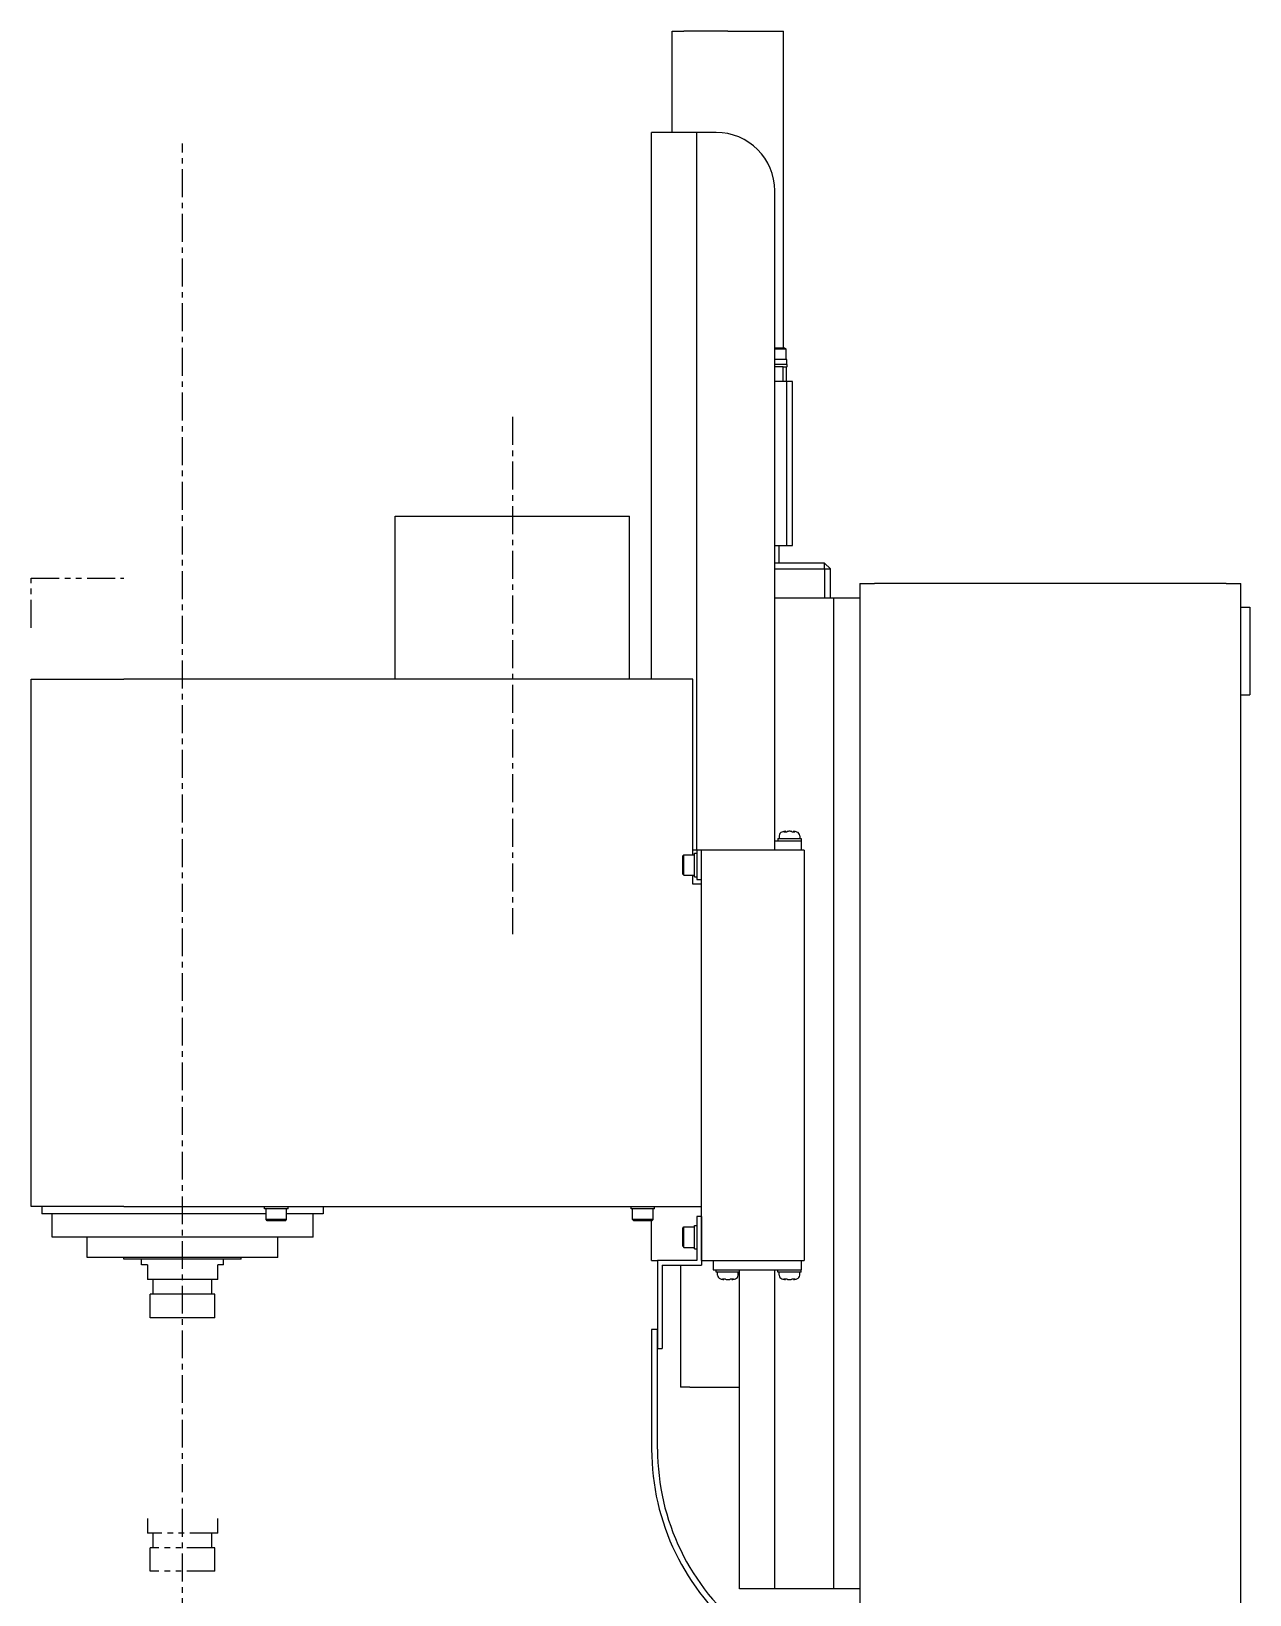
# Model space of a CAD drawing. Header units: millimetres. Extents: x 946 to 5662, y 744 to 2656.
# Drawn here: x 2273 to 2689, y 1014 to 1548 of the extents above; entities that cross this region are included whole.
import ezdxf

# ---------------------------------------------------------------- set-up
doc = ezdxf.new("R2010")
doc.units = ezdxf.units.MM
doc.header["$LTSCALE"] = 0.3
doc.linetypes.add('CENTER', pattern=[50.8, 31.75, -6.35, 6.35, -6.35])
doc.linetypes.add('PHANTOM', pattern=[63.5, 31.75, -6.35, 6.35, -6.35, 6.35, -6.35])
for name, color, linetype in [('Bed', 5, 'Continuous'), ('Center', 7, 'CENTER'), ('Culumn', 1, 'Continuous'), ('Head', 6, 'Continuous'), ('Phantom', 7, 'PHANTOM')]:
    doc.layers.add(name, color=color, linetype=linetype)

msp = doc.modelspace()

# ---------------------------------------------------------------- linework, layer by layer
at = {"layer": 'Bed'}
for p, q in [((2555.7, 1359.09), (2560.7, 1359.09)), ((2486.7, 1104.52), (2484.7, 1104.52)), ((2484.7, 1104.52), (2484.7, 1063.69)), ((2486.7, 1063.69), (2486.7, 1104.52))]:
    msp.add_line(p, q, dxfattribs=at)
for radius in [81.05, 79.05]:
    msp.add_arc((2565.75, 1063.69), radius, 180, 231.6679, dxfattribs=at)
at = {"layer": 'Center'}
for p, q in [((2324.7, 744.23), (2324.7, 1509.27)), ((2437.19, 1415.98), (2437.19, 1239.42))]:
    msp.add_line(p, q, dxfattribs=at)
at = {"layer": 'Culumn'}
for p, q in [((2555.7, 1359.09), (2555.7, 1038.56)), ((2680.7, 1359.09), (2560.7, 1359.09)), ((2680.7, 1359.09), (2685.7, 1359.09)), ((2685.7, 1038.56), (2685.7, 1359.09)), ((2555.7, 1354.09), (2546.7, 1354.09)), ((2546.7, 1354.09), (2546.7, 1016.09)), ((2685.7, 1351.09), (2688.7, 1351.09)), ((2688.7, 1351.09), (2688.7, 1321.09)), ((2685.7, 1321.09), (2688.7, 1321.09)), ((2555.7, 1038.56), (2555.7, 1034.25)), ((2685.7, 1034.25), (2685.7, 1038.56)), ((2555.7, 1034.25), (2555.7, 987.06)), ((2685.7, 987.06), (2685.7, 1034.25)), ((2555.7, 1016.09), (2546.7, 1016.09))]:
    msp.add_line(p, q, dxfattribs=at)
at = {"layer": 'Head'}
for p, q in [((2491.7, 1547.59), (2495.7, 1547.59)), ((2491.7, 1513.09), (2491.7, 1547.59)), ((2510.7, 1547.59), (2495.7, 1547.59)), ((2510.7, 1547.59), (2529.7, 1547.59)), ((2529.7, 1439.59), (2529.7, 1547.59)), ((2500.1, 1513.09), (2484.7, 1513.09)), ((2484.7, 1326.49), (2484.7, 1513.09)), ((2506.7, 1513.09), (2500.1, 1513.09)), ((2500.1, 1268.09), (2500.1, 1513.09)), ((2526.7, 1268.09), (2526.7, 1493.09)), ((2526.7, 1439.59), (2526.96, 1439.59)), ((2526.7, 1439.19), (2526.96, 1439.19)), ((2530.76, 1435.59), (2526.7, 1435.59)), ((2526.96, 1439.59), (2530.06, 1439.59)), ((2526.96, 1439.19), (2530.46, 1439.19)), ((2530.06, 1439.59), (2530.46, 1439.19)), ((2530.46, 1439.19), (2530.46, 1435.59)), ((2530.76, 1433.89), (2530.76, 1435.59)), ((2530.96, 1433.89), (2526.7, 1433.89)), ((2528.39, 1433.09), (2526.7, 1433.09)), ((2529.57, 1433.09), (2528.39, 1433.09)), ((2529.57, 1428.09), (2529.57, 1433.09)), ((2529.57, 1433.09), (2530.7, 1433.09)), ((2530.7, 1428.09), (2530.7, 1433.09)), ((2530.96, 1433.09), (2530.7, 1433.09)), ((2530.96, 1433.09), (2530.96, 1433.89)), ((2530.7, 1428.09), (2526.7, 1428.09)), ((2530.7, 1428.09), (2530.7, 1372.09)), ((2532.7, 1428.09), (2530.7, 1428.09)), ((2532.7, 1372.09), (2532.7, 1428.09)), ((2397.19, 1382.09), (2437.19, 1382.09)), ((2397.19, 1326.49), (2397.19, 1382.09)), ((2437.19, 1382.09), (2477.19, 1382.09)), ((2477.19, 1326.49), (2477.19, 1382.09)), ((2526.7, 1372.09), (2530.7, 1372.09)), ((2528.2, 1366.09), (2528.2, 1372.09)), ((2530.7, 1372.09), (2532.7, 1372.09)), ((2543.7, 1366.09), (2526.7, 1366.09)), ((2543.7, 1364.09), (2543.7, 1366.09)), ((2545.7, 1364.09), (2543.7, 1366.09)), ((2526.7, 1364.09), (2543.7, 1364.09)), ((2543.7, 1364.09), (2543.7, 1354.09)), ((2543.7, 1364.09), (2545.7, 1364.09)), ((2545.7, 1354.09), (2545.7, 1364.09)), ((2546.7, 1354.09), (2526.7, 1354.09)), ((2273.1, 1326.49), (2304.7, 1326.49)), ((2273.1, 1146.49), (2273.1, 1326.49)), ((2498.7, 1326.49), (2304.7, 1326.49)), ((2498.7, 1266.59), (2498.7, 1326.49)), ((2526.7, 1271.29), (2535.7, 1271.29)), ((2527.7, 1272.09), (2535.7, 1272.09)), ((2527.7, 1272.09), (2527.7, 1271.29)), ((2528.2, 1273.07), (2528.2, 1272.09)), ((2529.82, 1274.45), (2530.87, 1274.45)), ((2530.21, 1274.56), (2530.22, 1274.45)), ((2530.36, 1274.59), (2530.37, 1274.45)), ((2532.52, 1274.45), (2533.57, 1274.45)), ((2533.04, 1274.59), (2533.03, 1274.45)), ((2533.19, 1274.56), (2533.18, 1274.45)), ((2535.2, 1273.07), (2535.2, 1272.09)), ((2535.7, 1272.09), (2535.7, 1271.29)), ((2535.7, 1271.29), (2535.7, 1268.09)), ((2495.3, 1266.19), (2495.7, 1266.59)), ((2495.3, 1259.99), (2495.3, 1266.19)), ((2495.7, 1259.59), (2495.7, 1266.59)), ((2495.7, 1266.59), (2499.3, 1266.59)), ((2500.1, 1268.09), (2498.7, 1268.09)), ((2500.1, 1268.09), (2498.7, 1268.09)), ((2499.3, 1259.09), (2499.3, 1267.09)), ((2499.3, 1267.09), (2500.1, 1267.09)), ((2526.7, 1268.09), (2500.1, 1268.09)), ((2500.1, 1268.09), (2500.1, 1258.09)), ((2536.7, 1268.09), (2501.7, 1268.09)), ((2501.7, 1128.09), (2501.7, 1268.09)), ((2536.7, 1268.09), (2536.7, 1128.09)), ((2495.3, 1259.99), (2495.7, 1259.59)), ((2495.7, 1259.59), (2499.3, 1259.59)), ((2498.7, 1256.49), (2498.7, 1259.59)), ((2501.7, 1256.49), (2498.7, 1256.49)), ((2499.3, 1259.09), (2500.1, 1259.09)), ((2500.1, 1258.09), (2501.7, 1258.09)), ((2304.7, 1146.49), (2273.1, 1146.49)), ((2276.7, 1146.49), (2276.7, 1144.09)), ((2324.7, 1144.09), (2276.7, 1144.09)), ((2280.2, 1136.09), (2280.2, 1144.09)), ((2304.7, 1146.49), (2501.7, 1146.49)), ((2353.2, 1144.09), (2324.7, 1144.09)), ((2352.7, 1145.69), (2352.7, 1146.49)), ((2360.7, 1145.69), (2352.7, 1145.69)), ((2353.2, 1142.09), (2353.2, 1145.69)), ((2360.2, 1142.09), (2353.2, 1142.09)), ((2353.6, 1141.69), (2353.2, 1142.09)), ((2359.8, 1141.69), (2360.2, 1142.09)), ((2360.2, 1142.09), (2360.2, 1145.69)), ((2372.7, 1144.09), (2360.2, 1144.09)), ((2360.7, 1145.69), (2360.7, 1146.49)), ((2369.2, 1136.09), (2369.2, 1144.09)), ((2372.7, 1146.49), (2372.7, 1144.09)), ((2477.7, 1145.69), (2477.7, 1146.49)), ((2485.7, 1145.69), (2477.7, 1145.69)), ((2478.2, 1142.09), (2478.2, 1145.69)), ((2485.2, 1142.09), (2478.2, 1142.09)), ((2478.6, 1141.69), (2478.2, 1142.09)), ((2484.8, 1141.69), (2485.2, 1142.09)), ((2485.2, 1142.09), (2485.2, 1145.69)), ((2485.7, 1145.69), (2485.7, 1146.49)), ((2501.7, 1143.09), (2500.1, 1143.09)), ((2500.1, 1143.09), (2500.1, 1128.09)), ((2501.7, 1143.09), (2501.7, 1126.49)), ((2359.8, 1141.69), (2353.6, 1141.69)), ((2484.8, 1141.69), (2478.6, 1141.69)), ((2484.7, 1128.09), (2484.7, 1141.69)), ((2495.3, 1139.19), (2495.7, 1139.59)), ((2495.3, 1132.99), (2495.3, 1139.19)), ((2495.7, 1132.59), (2495.7, 1139.59)), ((2495.7, 1139.59), (2499.3, 1139.59)), ((2499.3, 1132.09), (2499.3, 1140.09)), ((2499.3, 1140.09), (2500.1, 1140.09)), ((2369.2, 1136.09), (2280.2, 1136.09)), ((2292.2, 1129.09), (2292.2, 1136.09)), ((2357.2, 1129.09), (2357.2, 1136.09)), ((2495.3, 1132.99), (2495.7, 1132.59)), ((2495.7, 1132.59), (2499.3, 1132.59)), ((2499.3, 1132.09), (2500.1, 1132.09)), ((2357.2, 1129.09), (2292.2, 1129.09)), ((2304.7, 1128.59), (2304.7, 1129.09)), ((2344.7, 1128.59), (2304.7, 1128.59)), ((2310.7, 1126.59), (2310.7, 1128.59)), ((2312.7, 1126.59), (2310.7, 1126.59)), ((2312.7, 1126.59), (2312.7, 1121.59)), ((2336.7, 1121.59), (2336.7, 1126.59)), ((2338.7, 1126.59), (2336.7, 1126.59)), ((2338.7, 1126.59), (2338.7, 1128.59)), ((2344.7, 1128.59), (2344.7, 1129.09)), ((2484.7, 1128.09), (2486.7, 1128.09)), ((2486.7, 1128.09), (2486.7, 1098.09)), ((2500.1, 1128.09), (2486.7, 1128.09)), ((2488.3, 1126.49), (2501.7, 1126.49)), ((2488.3, 1126.49), (2488.3, 1098.09)), ((2494.5, 1126.49), (2494.5, 1084.89)), ((2501.7, 1128.09), (2536.7, 1128.09)), ((2505.7, 1128.09), (2505.7, 1124.89)), ((2535.7, 1128.09), (2535.7, 1124.89)), ((2336.7, 1121.59), (2312.7, 1121.59)), ((2314.7, 1116.59), (2314.7, 1121.59)), ((2334.7, 1116.59), (2334.7, 1121.59)), ((2505.7, 1124.89), (2510.7, 1124.89)), ((2506.7, 1124.09), (2506.7, 1124.89)), ((2514.7, 1124.09), (2506.7, 1124.09)), ((2507.2, 1123.11), (2507.2, 1124.09)), ((2509.87, 1121.73), (2508.82, 1121.73)), ((2509.21, 1121.62), (2509.22, 1121.73)), ((2509.36, 1121.59), (2509.37, 1121.73)), ((2510.7, 1124.89), (2535.7, 1124.89)), ((2512.57, 1121.73), (2511.52, 1121.73)), ((2512.04, 1121.59), (2512.03, 1121.73)), ((2512.19, 1121.62), (2512.18, 1121.73)), ((2514.2, 1123.11), (2514.2, 1124.09)), ((2514.7, 1124.09), (2514.7, 1124.89)), ((2514.7, 1016.09), (2514.7, 1124.09)), ((2526.7, 1016.09), (2526.7, 1124.89)), ((2527.7, 1124.09), (2527.7, 1124.89)), ((2535.7, 1124.09), (2527.7, 1124.09)), ((2528.2, 1123.11), (2528.2, 1124.09)), ((2530.87, 1121.73), (2529.82, 1121.73)), ((2530.21, 1121.62), (2530.22, 1121.73)), ((2530.36, 1121.59), (2530.37, 1121.73)), ((2533.57, 1121.73), (2532.52, 1121.73)), ((2533.04, 1121.59), (2533.03, 1121.73)), ((2533.19, 1121.62), (2533.18, 1121.73)), ((2535.2, 1123.11), (2535.2, 1124.09)), ((2535.7, 1124.09), (2535.7, 1124.89)), ((2335.7, 1116.59), (2313.7, 1116.59)), ((2313.7, 1108.59), (2313.7, 1116.59)), ((2335.7, 1108.59), (2335.7, 1116.59)), ((2335.7, 1108.59), (2313.7, 1108.59)), ((2486.7, 1098.09), (2488.3, 1098.09)), ((2497.7, 1084.89), (2494.5, 1084.89)), ((2497.7, 1084.89), (2514.7, 1084.89)), ((2526.7, 1016.09), (2514.7, 1016.09)), ((2546.7, 1016.09), (2526.7, 1016.09))]:
    msp.add_line(p, q, dxfattribs=at)
for centre, radius, start, end in [((2506.7, 1493.09), 20, 0, 90), ((2529.5, 1273.07), 1.3, 106.6015, 180), ((2531.7, 1265.69), 9, 98.572, 106.6015), ((2531.7, 1265.69), 9, 73.3985, 81.428), ((2533.9, 1273.07), 1.3, 0, 73.3985), ((2508.5, 1123.11), 1.3, 180, 253.3985), ((2510.7, 1130.49), 9, 253.3985, 261.428), ((2510.7, 1130.49), 9, 278.572, 286.6015), ((2512.9, 1123.11), 1.3, 286.6015, 0), ((2529.5, 1123.11), 1.3, 180, 253.3985), ((2531.7, 1130.49), 9, 253.3985, 261.428), ((2531.7, 1130.49), 9, 278.572, 286.6015), ((2533.9, 1123.11), 1.3, 286.6015, 0)]:
    msp.add_arc(centre, radius, start, end, dxfattribs=at)
for centre, major_axis, ratio, start_param, end_param in [((2531.6, 1265.68), (-0.9, 8.95), 0.694658, 0.079662, 0.142864), ((2531.31, 1265.65), (-0.9, 8.95), 0.34202, 0.016858, 0.066621), ((2531.79, 1265.68), (0.93, 8.95), 0.71572, 0.223615, 0.286817), ((2531.84, 1265.65), (2.39, 8.67), 0.934965, 0.30318, 0.352943), ((2531.56, 1265.65), (-2.39, 8.67), 0.934965, 5.930242, 5.980006), ((2531.6, 1265.68), (-0.93, 8.95), 0.71572, 5.996369, 6.05957), ((2532.09, 1265.65), (0.9, 8.95), 0.34202, 6.216564, 6.266328), ((2531.8, 1265.68), (0.9, 8.95), 0.694658, 6.140322, 6.203523), ((2510.6, 1130.5), (0.9, 8.95), 0.694658, 2.998729, 3.061931), ((2510.31, 1130.53), (0.9, 8.95), 0.34202, 3.074972, 3.124735), ((2510.79, 1130.5), (-0.93, 8.95), 0.71572, 2.854776, 2.917978), ((2510.84, 1130.53), (-2.39, 8.67), 0.934965, 2.78865, 2.838413), ((2510.56, 1130.53), (2.39, 8.67), 0.934965, 3.444772, 3.494536), ((2510.6, 1130.5), (0.93, 8.95), 0.71572, 3.365208, 3.428409), ((2511.09, 1130.53), (-0.9, 8.95), 0.34202, 3.15845, 3.208214), ((2510.8, 1130.5), (-0.9, 8.95), 0.694658, 3.221255, 3.284456), ((2531.6, 1130.5), (0.9, 8.95), 0.694658, 2.998729, 3.061931), ((2531.31, 1130.53), (0.9, 8.95), 0.34202, 3.074972, 3.124735), ((2531.79, 1130.5), (-0.93, 8.95), 0.71572, 2.854776, 2.917978), ((2531.84, 1130.53), (-2.39, 8.67), 0.934965, 2.78865, 2.838413), ((2531.56, 1130.53), (2.39, 8.67), 0.934965, 3.444772, 3.494536), ((2531.6, 1130.5), (0.93, 8.95), 0.71572, 3.365208, 3.428409), ((2532.09, 1130.53), (-0.9, 8.95), 0.34202, 3.15845, 3.208214), ((2531.8, 1130.5), (-0.9, 8.95), 0.694658, 3.221255, 3.284456)]:
    msp.add_ellipse(centre, major_axis=major_axis, ratio=ratio, start_param=start_param, end_param=end_param, dxfattribs=at)
at = {"layer": 'Phantom'}
for p, q in [((2273.1, 1360.99), (2304.7, 1360.99)), ((2273.1, 1344.06), (2273.1, 1360.99)), ((2312.7, 1040.09), (2312.7, 1035.09)), ((2336.7, 1035.09), (2312.7, 1035.09)), ((2314.7, 1030.09), (2314.7, 1035.09)), ((2334.7, 1030.09), (2334.7, 1035.09)), ((2336.7, 1035.09), (2336.7, 1040.09)), ((2313.7, 1022.09), (2313.7, 1030.09)), ((2335.7, 1030.09), (2313.7, 1030.09)), ((2335.7, 1022.09), (2335.7, 1030.09)), ((2335.7, 1022.09), (2313.7, 1022.09))]:
    msp.add_line(p, q, dxfattribs=at)

doc.saveas('drawing.dxf')
